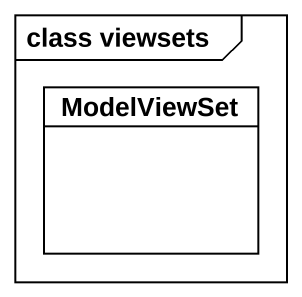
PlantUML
@startuml
mainframe class viewsets
hide circle
hide empty members
class ModelViewSet
@enduml
